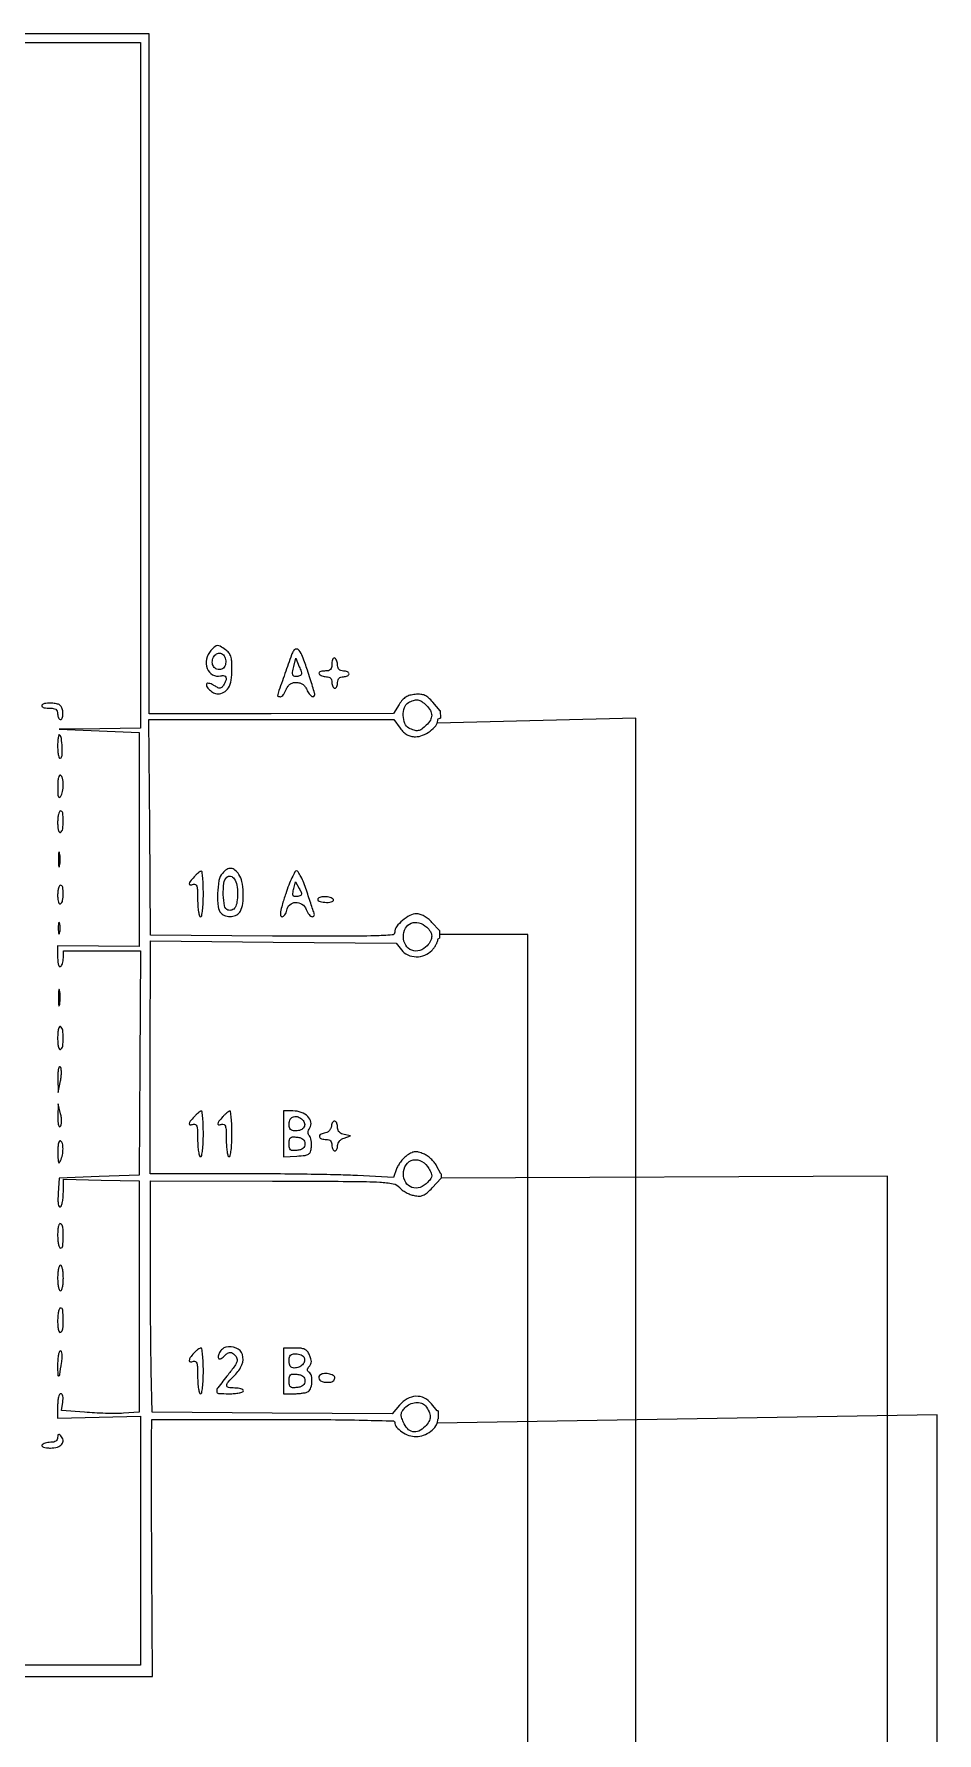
# Model space of a CAD drawing. Header units: millimetres. Extents: x 357084 to 357504, y 509210 to 509507.
# Drawn here: x 357289.7 to 357313.43, y 509429.33 to 509474 of the extents above; entities that cross this region are included whole.
import ezdxf

# ---------------------------------------------------------------- set-up
doc = ezdxf.new("R2010")
doc.units = ezdxf.units.MM

msp = doc.modelspace()

# ---------------------------------------------------------------- linework, layer by layer
for p, q in [((357300.375, 509456.198), (357300.382, 509456.008)), ((357305.522, 509456.008), (357300.297, 509455.875)), ((357300.359, 509450.428), (357300.359, 509450.225)), ((357302.679, 509450.326), (357300.359, 509450.326)), ((357300.398, 509444.027), (357300.404, 509443.919)), ((357300.327, 509437.8), (357300.327, 509437.592))]:
    msp.add_line(p, q)
at = {"color": 30}
for p, q in [((357305.522, 509397.574), (357305.522, 509456.008)), ((357302.679, 509399.051), (357302.679, 509450.326)), ((357312.128, 509443.973), (357300.404, 509443.919)), ((357312.128, 509384.297), (357312.128, 509443.973)), ((357313.433, 509437.696), (357300.298, 509437.473)), ((357313.433, 509372.42), (357313.433, 509437.696))]:
    msp.add_line(p, q, dxfattribs=at)
for points in [[(357287.656, 509473.77), (357292.5, 509473.77), (357292.5, 509464.759), (357292.5, 509455.747), (357291.43, 509455.732), (357290.36, 509455.716), (357291.411, 509455.675), (357292.462, 509455.635), (357292.462, 509452.819), (357292.462, 509450.003), (357291.392, 509450.015), (357290.322, 509450.027), (357290.322, 509449.728, 0.02008), (357290.327, 509449.609, 0.05248), (357290.343, 509449.525, 0.110055), (357290.367, 509449.481, 0.36386), (357290.397, 509449.477, 0.130646), (357290.426, 509449.507, 0.045439), (357290.45, 509449.563, 0.041396), (357290.467, 509449.633, 0.037634), (357290.472, 509449.707), (357290.472, 509449.89), (357291.487, 509449.89), (357292.502, 509449.89), (357292.482, 509446.942), (357292.462, 509443.995), (357291.411, 509443.957), (357290.36, 509443.92), (357290.337, 509443.519, 0.011972), (357290.331, 509443.343, 0.041966), (357290.339, 509443.23, 0.102495), (357290.361, 509443.174, 0.410259), (357290.393, 509443.166, 0.176257), (357290.424, 509443.205, 0.029046), (357290.449, 509443.299, 0.028878), (357290.467, 509443.419, 0.021936), (357290.472, 509443.551), (357290.472, 509443.887), (357291.467, 509443.866), (357292.462, 509443.845), (357292.462, 509440.803), (357292.462, 509437.762), (357292.049, 509437.737, -0.014675), (357291.849, 509437.731, -0.006247), (357291.58, 509437.734, -0.006175), (357291.293, 509437.745, -0.008061), (357291.031, 509437.762), (357290.425, 509437.811), (357290.457, 509438.03, 0.031104), (357290.465, 509438.119, 0.062849), (357290.457, 509438.189, 0.0982), (357290.437, 509438.234, 0.241946), (357290.406, 509438.25, 0.282562), (357290.372, 509438.23, 0.053229), (357290.346, 509438.16, 0.041271), (357290.328, 509438.058, 0.022811), (357290.322, 509437.931), (357290.322, 509437.612), (357291.411, 509437.636), (357292.5, 509437.66), (357292.5, 509434.388), (357292.5, 509431.116), (357283.883, 509431.116, -0.000434)], [(357300.382, 509456.198), (357300.375, 509456.198), (357300.182, 509456.427, 0.029934), (357300.07, 509456.546, 0.083303), (357299.975, 509456.609, 0.088791), (357299.868, 509456.635, 0.037176), (357299.719, 509456.634, 0.040727), (357299.578, 509456.61, 0.078279), (357299.473, 509456.565, 0.076223), (357299.385, 509456.49, 0.036896), (357299.297, 509456.37), (357299.146, 509456.129), (357295.936, 509456.126), (357292.725, 509456.123), (357292.725, 509465.059), (357292.725, 509473.996), (357287.769, 509473.996)], [(357300.359, 509450.428), (357300.16, 509450.641, 0.035109), (357300.059, 509450.735, 0.043929), (357299.952, 509450.806, 0.04916), (357299.847, 509450.851, 0.076894), (357299.751, 509450.866, 0.121249), (357299.578, 509450.824, 0.056384), (357299.385, 509450.693, 0.056906), (357299.232, 509450.528, 0.16022), (357299.183, 509450.381, -0.393369), (357299.118, 509450.31, -0.010349), (357298.652, 509450.286, -0.008223), (357297.847, 509450.275, -0.000875), (357295.973, 509450.283), (357292.763, 509450.303), (357292.742, 509453.138), (357292.722, 509455.973), (357295.939, 509455.973), (357299.155, 509455.973), (357299.322, 509455.747, 0.036482), (357299.414, 509455.64, 0.069892), (357299.504, 509455.572, 0.076149), (357299.604, 509455.535, 0.051338), (357299.725, 509455.522, 0.096379), (357299.914, 509455.559, 0.061464), (357300.11, 509455.668, 0.064415), (357300.261, 509455.811, 0.172587), (357300.31, 509455.948, -0.407568), (357300.368, 509456.007, -0.00002), (357300.382, 509456.008, -0.003644)], [(357300.398, 509444.027), (357300.392, 509444.027), (357300.279, 509444.244, 0.053765), (357300.22, 509444.334, 0.034321), (357300.133, 509444.426, 0.034287), (357300.034, 509444.504, 0.052968), (357299.938, 509444.556, 0.028984), (357299.808, 509444.602, 0.089899), (357299.715, 509444.611, 0.092744), (357299.627, 509444.587, 0.032082), (357299.512, 509444.522, 0.049746), (357299.43, 509444.455, 0.030829), (357299.348, 509444.363, 0.030752), (357299.277, 509444.261, 0.047689), (357299.23, 509444.165), (357299.146, 509443.937), (357298.207, 509443.984, 0.007079), (357297.701, 509444.003, 0.001801), (357296.881, 509444.018, 0.001836), (357295.943, 509444.029, 0.001858), (357295.01, 509444.032), (357292.751, 509444.032), (357292.757, 509447.093), (357292.763, 509450.153), (357295.99, 509450.122), (357299.218, 509450.092), (357299.356, 509449.916, 0.122326), (357299.524, 509449.785, 0.101027), (357299.746, 509449.737, 0.098721), (357299.973, 509449.779, 0.110905), (357300.157, 509449.904, 0.027063), (357300.215, 509449.974, 0.028583), (357300.265, 509450.049, 0.029783), (357300.3, 509450.118, 0.102457), (357300.31, 509450.167, -0.36535), (357300.359, 509450.225, -0.000236)], [(357300.327, 509437.8), (357300.294, 509437.8), (357300.146, 509437.987, 0.112939), (357299.962, 509438.136, 0.125675), (357299.739, 509438.182, 0.117254), (357299.509, 509438.116, 0.08993), (357299.307, 509437.949), (357299.117, 509437.723), (357295.962, 509437.742), (357292.808, 509437.762), (357292.783, 509438.851, -0.002881), (357292.773, 509439.401, -0.001008), (357292.766, 509440.193, -0.001), (357292.761, 509441.065, -0.001169), (357292.76, 509441.892), (357292.763, 509443.845), (357295.969, 509443.839, -0.000661), (357298.096, 509443.832, -0.011494), (357298.788, 509443.813, -0.034897), (357299.142, 509443.77, -0.173776), (357299.311, 509443.67, 0.059424), (357299.38, 509443.604, 0.033557), (357299.478, 509443.541, 0.033016), (357299.586, 509443.49, 0.045971), (357299.689, 509443.46, 0.044827), (357299.829, 509443.446, 0.104875), (357299.931, 509443.467, 0.082682), (357300.031, 509443.531, 0.020794), (357300.169, 509443.667), (357300.404, 509443.919)], [(357287.452, 509430.816), (357292.817, 509430.816), (357292.799, 509433.688, -0.000424), (357292.792, 509434.825, -0.000553), (357292.789, 509435.866, -0.000408), (357292.787, 509436.738, -0.005128), (357292.79, 509437.067), (357292.8, 509437.574), (357295.992, 509437.574, -0.001599), (357297.379, 509437.57, -0.004282), (357298.367, 509437.555, -0.001003), (357299.148, 509437.535, -0.406171), (357299.183, 509437.499, 0.177206), (357299.229, 509437.373, 0.069825), (357299.369, 509437.248, 0.064301), (357299.556, 509437.155, 0.083583), (357299.744, 509437.124, 0.089983), (357299.939, 509437.159, 0.071858), (357300.126, 509437.262, 0.077716), (357300.263, 509437.403, 0.154884), (357300.31, 509437.55, -0.200897), (357300.327, 509437.592, -0.000324)]]:
    msp.add_lwpolyline(points, format="xyb")
for points in [[(357294.351, 509457.788, 0.133316), (357294.236, 509457.562, 0.142209), (357294.256, 509457.315, 0.173355), (357294.396, 509457.149, 0.197603), (357294.602, 509457.121, -0.105279), (357294.697, 509457.125, -0.283791), (357294.746, 509457.083, -0.17242), (357294.742, 509456.997, -0.04616), (357294.679, 509456.874, -0.058507), (357294.634, 509456.819, -0.179882), (357294.591, 509456.8, -0.129294), (357294.536, 509456.811, -0.024814), (357294.447, 509456.86, 0.028178), (357294.383, 509456.895, 0.040122), (357294.322, 509456.918, 0.045876), (357294.273, 509456.928, 0.224652), (357294.247, 509456.918, 0.33141), (357294.237, 509456.852, 0.07953), (357294.309, 509456.757, 0.067031), (357294.422, 509456.676, 0.123356), (357294.531, 509456.648, 0.129856), (357294.693, 509456.691, 0.132711), (357294.81, 509456.808, 0.092728), (357294.881, 509457.006, 0.039182), (357294.903, 509457.288, 0.016048), (357294.896, 509457.504, 0.061632), (357294.871, 509457.636, 0.092796), (357294.821, 509457.729, 0.069927), (357294.736, 509457.808, 0.019959), (357294.597, 509457.898, 0.147108), (357294.521, 509457.916, 0.168768), (357294.453, 509457.888, 0.028359)], [(357294.738, 509457.444, -0.07293), (357294.718, 509457.378, -0.099657), (357294.682, 509457.328, -0.102999), (357294.63, 509457.297, -0.082639), (357294.566, 509457.287, -0.166849), (357294.46, 509457.323, -0.158289), (357294.396, 509457.418, -0.134097), (357294.394, 509457.545, -0.110714), (357294.456, 509457.667, -0.187067), (357294.552, 509457.72, -0.205029), (357294.654, 509457.692, -0.151924), (357294.726, 509457.587, -0.110212)], [(357296.517, 509457.775, 0.052906), (357296.47, 509457.676, 0.001182), (357296.295, 509457.18, 0.00079), (357296.117, 509456.67, 0.083761), (357296.104, 509456.598, 0.262533), (357296.11, 509456.588, 0.059284), (357296.127, 509456.581, 0.046744), (357296.152, 509456.575, 0.030044), (357296.181, 509456.573, 0.17856), (357296.216, 509456.586, 0.048871), (357296.257, 509456.629, 0.042913), (357296.297, 509456.689, 0.033464), (357296.33, 509456.761, -0.054906), (357296.374, 509456.847, -0.092103), (357296.429, 509456.905, -0.09468), (357296.501, 509456.938, -0.06085), (357296.592, 509456.949, -0.063752), (357296.683, 509456.937, -0.085559), (357296.758, 509456.903, -0.082383), (357296.819, 509456.845, -0.054658), (357296.869, 509456.761, 0.047216), (357296.933, 509456.65, 0.099819), (357297.005, 509456.582, 0.289891), (357297.055, 509456.583, 0.255011), (357297.081, 509456.629, 0.071955), (357297.075, 509456.669, 0.001899), (357297.024, 509456.84, 0.003951), (357296.961, 509457.041, 0.002688), (357296.887, 509457.268, 0.009724), (357296.759, 509457.628, 0.067425), (357296.67, 509457.792, 0.276776), (357296.594, 509457.825, 0.223169)], [(357296.655, 509457.111, -0.072569), (357296.557, 509457.103, -0.267691), (357296.507, 509457.137, -0.153688), (357296.495, 509457.215, -0.023647), (357296.527, 509457.372), (357296.581, 509457.587), (357296.674, 509457.362, -0.014739), (357296.721, 509457.237, -0.102412), (357296.73, 509457.173, -0.220938), (357296.708, 509457.135, -0.101007)], [(357297.531, 509457.441, -0.043322), (357297.523, 509457.343, -0.154261), (357297.494, 509457.287, -0.154261), (357297.438, 509457.258, -0.043322), (357297.339, 509457.249, 0.035659), (357297.267, 509457.244, 0.083483), (357297.215, 509457.228, 0.1651), (357297.192, 509457.203, 0.253782), (357297.193, 509457.174, 0.111412), (357297.222, 509457.145, 0.050262), (357297.269, 509457.121, 0.046318), (357297.326, 509457.105, 0.046881), (357297.386, 509457.099, -0.077002), (357297.448, 509457.089, -0.12387), (357297.494, 509457.061, -0.121293), (357297.522, 509457.014, -0.072026), (357297.531, 509456.949, 0.048028), (357297.537, 509456.891, 0.068025), (357297.553, 509456.843, 0.088204), (357297.578, 509456.81, 0.191087), (357297.606, 509456.799, 0.191087), (357297.635, 509456.81, 0.088204), (357297.659, 509456.843, 0.068025), (357297.676, 509456.891, 0.048028), (357297.681, 509456.949, -0.072254), (357297.691, 509457.014, -0.124864), (357297.719, 509457.062, -0.124864), (357297.766, 509457.09, -0.072254), (357297.832, 509457.099, 0.048028), (357297.889, 509457.105, 0.068025), (357297.938, 509457.121, 0.088204), (357297.97, 509457.145, 0.191087), (357297.982, 509457.174, 0.191087), (357297.97, 509457.203, 0.088204), (357297.938, 509457.227, 0.068025), (357297.889, 509457.244, 0.048028), (357297.832, 509457.249, -0.072026), (357297.767, 509457.259, -0.121293), (357297.72, 509457.286, -0.12387), (357297.691, 509457.332, -0.077002), (357297.681, 509457.395, 0.046881), (357297.676, 509457.454, 0.046318), (357297.659, 509457.512, 0.050262), (357297.635, 509457.559, 0.111412), (357297.606, 509457.587, 0.253782), (357297.577, 509457.589, 0.1651), (357297.553, 509457.565, 0.083483), (357297.536, 509457.514, 0.035659)], [(357289.911, 509456.352, 0.266214), (357289.91, 509456.32, 0.1703), (357289.938, 509456.294, 0.075917), (357290, 509456.278, 0.026465), (357290.092, 509456.273, -0.029504), (357290.208, 509456.266, -0.11578), (357290.275, 509456.242, -0.167735), (357290.31, 509456.196, -0.081932), (357290.322, 509456.123, 0.051351), (357290.328, 509456.065, 0.07128), (357290.346, 509456.017, 0.09133), (357290.372, 509455.984, 0.181098), (357290.402, 509455.973, 0.24618), (357290.431, 509455.988, 0.083534), (357290.452, 509456.032, 0.059911), (357290.462, 509456.097, 0.037429), (357290.459, 509456.175, 0.050777), (357290.435, 509456.279, 0.133721), (357290.393, 509456.343, 0.117547), (357290.321, 509456.381, 0.034768), (357290.197, 509456.403, 0.032475), (357290.103, 509456.408, 0.040351), (357290.015, 509456.399, 0.044961), (357289.946, 509456.38, 0.16608)], [(357300.009, 509456.348, -0.060356), (357300.117, 509456.211, -0.136912), (357300.152, 509456.085, -0.136912), (357300.117, 509455.959, -0.060356), (357300.009, 509455.822, -0.038141), (357299.891, 509455.721, -0.119354), (357299.795, 509455.681, -0.122095), (357299.693, 509455.69, -0.040813), (357299.554, 509455.75, -0.180242), (357299.446, 509455.872, -0.086554), (357299.405, 509456.081, -0.086671), (357299.437, 509456.291, -0.18153), (357299.54, 509456.417, -0.051482), (357299.675, 509456.478, -0.117486), (357299.785, 509456.488, -0.113777), (357299.891, 509456.447, -0.04656)], [(357290.322, 509455.267, 0.017387), (357290.327, 509455.129, 0.039024), (357290.342, 509455.026, 0.065744), (357290.365, 509454.964, 0.433507), (357290.393, 509454.956, 0.245112), (357290.438, 509455.032, 0.023483), (357290.44, 509455.253, 0.026174), (357290.42, 509455.474, 0.162032), (357290.37, 509455.574, 0.564516), (357290.351, 509455.57, 0.036623), (357290.336, 509455.504, 0.025878), (357290.325, 509455.4, 0.012651)], [(357290.323, 509454.194, 0.009372), (357290.327, 509454.024, 0.06222), (357290.341, 509453.941, 0.369495), (357290.366, 509453.925, 0.219131), (357290.397, 509453.945, 0.095261), (357290.451, 509454.079, 0.048497), (357290.469, 509454.26, 0.047959), (357290.453, 509454.428, 0.209364), (357290.397, 509454.508, 0.409778), (357290.367, 509454.501, 0.084695), (357290.343, 509454.445, 0.042668), (357290.327, 509454.341, 0.015847)], [(357290.322, 509453.265, 0.019531), (357290.327, 509453.142, 0.051222), (357290.343, 509453.056, 0.106919), (357290.367, 509453.011, 0.369423), (357290.397, 509453.006, 0.222844), (357290.456, 509453.096, 0.035059), (357290.471, 509453.311, 0.03491), (357290.456, 509453.518, 0.373897), (357290.397, 509453.57, 0.297764), (357290.368, 509453.551, 0.042932), (357290.344, 509453.48, 0.03716), (357290.328, 509453.382, 0.02325)], [(357290.343, 509452.293, 0.008087), (357290.345, 509452.172, 0.039503), (357290.352, 509452.104, 0.611425), (357290.363, 509452.101, 0.142433), (357290.375, 509452.124, 0.029693), (357290.385, 509452.201, 0.017887), (357290.389, 509452.293, 0.017887), (357290.385, 509452.385, 0.029693), (357290.375, 509452.462, 0.142433), (357290.363, 509452.485, 0.611425), (357290.352, 509452.482, 0.039503), (357290.345, 509452.414, 0.008087)], [(357293.908, 509451.836, 0.018722), (357293.809, 509451.719, 0.14285), (357293.782, 509451.652, 0.465498), (357293.808, 509451.626, 0.073147), (357293.889, 509451.644, -0.228754), (357293.944, 509451.64, -0.193975), (357293.98, 509451.593, -0.05944), (357293.998, 509451.478, -0.008451), (357294.002, 509451.239, 0.015524), (357294.007, 509451.066, 0.025983), (357294.024, 509450.922, 0.024203), (357294.047, 509450.814, 0.339177), (357294.077, 509450.791, 0.358912), (357294.108, 509450.817, 0.01702), (357294.131, 509450.96, 0.020476), (357294.147, 509451.152, 0.010616), (357294.152, 509451.392, 0.008799), (357294.148, 509451.622, 0.014817), (357294.135, 509451.814, 0.008584), (357294.118, 509451.969, 0.408912), (357294.096, 509451.986, 0.121047), (357294.066, 509451.975, 0.020563), (357294.017, 509451.94, 0.021408), (357293.962, 509451.892, 0.017617)], [(357294.652, 509451.93, 0.143324), (357294.562, 509451.745, 0.03341), (357294.527, 509451.396, 0.032318), (357294.538, 509451.049, 0.173903), (357294.618, 509450.881, 0.125883), (357294.738, 509450.81, 0.098471), (357294.891, 509450.796, 0.101395), (357295.033, 509450.842, 0.142728), (357295.126, 509450.936, 0.094714), (357295.189, 509451.139, 0.038582), (357295.199, 509451.429, 0.03843), (357295.166, 509451.714, 0.104575), (357295.086, 509451.901, 0.062217), (357294.981, 509452.017, 0.16223), (357294.878, 509452.06, 0.16369), (357294.77, 509452.032, 0.063623)], [(357295.052, 509451.396, -0.036283), (357295.035, 509451.18, -0.096196), (357294.984, 509451.034, -0.170592), (357294.902, 509450.965, -0.184131), (357294.798, 509450.965, -0.260009), (357294.708, 509451.074, -0.038833), (357294.676, 509451.366, -0.040563), (357294.69, 509451.668, -0.165195), (357294.771, 509451.83, -0.262829), (357294.868, 509451.857, -0.190419), (357294.962, 509451.79, -0.095328), (357295.03, 509451.622, -0.049942)], [(357296.315, 509451.392, 0.006828), (357296.222, 509451.094, 0.032664), (357296.182, 509450.921, 0.073516), (357296.181, 509450.824, 0.375299), (357296.219, 509450.791, 0.153832), (357296.259, 509450.804, 0.081302), (357296.297, 509450.841, 0.068146), (357296.327, 509450.895, 0.055687), (357296.343, 509450.96, -0.179705), (357296.421, 509451.104, -0.169587), (357296.576, 509451.166, -0.158085), (357296.744, 509451.12, -0.15801), (357296.854, 509450.984, 0.035988), (357296.888, 509450.91, 0.045109), (357296.93, 509450.848, 0.051702), (357296.974, 509450.804, 0.170793), (357297.012, 509450.791, 0.123002), (357297.041, 509450.798, 0.148208), (357297.062, 509450.819, 0.12912), (357297.069, 509450.849, 0.083228), (357297.062, 509450.885, -0.006641), (357297.041, 509450.945, -0.00058), (357296.989, 509451.1, -0.000761), (357296.927, 509451.285, -0.000592), (357296.86, 509451.486, 0.015088), (357296.79, 509451.68, 0.022875), (357296.716, 509451.844, 0.019264), (357296.646, 509451.968, 0.261508), (357296.602, 509451.993, 0.272821), (357296.558, 509451.966, 0.014763), (357296.481, 509451.816, 0.019657), (357296.397, 509451.622, 0.012747)], [(357296.657, 509451.329, -0.052424), (357296.561, 509451.318, -0.265685), (357296.516, 509451.343, -0.177653), (357296.504, 509451.404, -0.02393), (357296.532, 509451.536), (357296.577, 509451.711), (357296.674, 509451.532, -0.01737), (357296.723, 509451.434, -0.127999), (357296.732, 509451.382, -0.245284), (357296.711, 509451.35, -0.076258)], [(357290.322, 509451.35, 0.023007), (357290.327, 509451.244, 0.059005), (357290.343, 509451.169, 0.125298), (357290.367, 509451.132, 0.336396), (357290.397, 509451.129, 0.213263), (357290.454, 509451.213, 0.044219), (357290.471, 509451.396, 0.045637), (357290.455, 509451.569, 0.361738), (357290.397, 509451.617, 0.280045), (357290.368, 509451.599, 0.051215), (357290.344, 509451.539, 0.04194), (357290.328, 509451.452, 0.02657)], [(357297.156, 509451.242, 0.257909), (357297.172, 509451.213, 0.061379), (357297.223, 509451.189, 0.048032), (357297.298, 509451.172, 0.031003), (357297.386, 509451.167, 0.027979), (357297.474, 509451.171, 0.069343), (357297.538, 509451.188, 0.145541), (357297.568, 509451.212, 0.297719), (357297.569, 509451.242, 0.130646), (357297.538, 509451.27, 0.045439), (357297.482, 509451.295, 0.041396), (357297.413, 509451.311, 0.037634), (357297.339, 509451.317, 0.039081), (357297.269, 509451.311, 0.058208), (357297.21, 509451.295, 0.076538), (357297.169, 509451.27, 0.222681)], [(357290.34, 509450.491, 0.011065), (357290.342, 509450.397, 0.052887), (357290.35, 509450.344, 0.542911), (357290.361, 509450.34, 0.161593), (357290.374, 509450.359, 0.039571), (357290.385, 509450.419, 0.024357), (357290.388, 509450.491, 0.024357), (357290.385, 509450.562, 0.039571), (357290.374, 509450.622, 0.161593), (357290.361, 509450.642, 0.542911), (357290.35, 509450.638, 0.052887), (357290.342, 509450.585, 0.011065)], [(357300.022, 509450.517, -0.073135), (357300.118, 509450.4, -0.129862), (357300.153, 509450.281, -0.125464), (357300.125, 509450.158, -0.065838), (357300.035, 509450.027, -0.13141), (357299.841, 509449.901, -0.170563), (357299.629, 509449.907, -0.171484), (357299.469, 509450.043, -0.132849), (357299.409, 509450.265, -0.123608), (357299.464, 509450.485, -0.17431), (357299.613, 509450.619, -0.16831), (357299.817, 509450.631, -0.114782)], [(357290.344, 509448.651, 0.006817), (357290.346, 509448.517, 0.040183), (357290.354, 509448.447, 0.720633), (357290.364, 509448.445, 0.075924), (357290.376, 509448.483, 0.022548), (357290.386, 509448.575, 0.015659), (357290.389, 509448.679, 0.015827), (357290.385, 509448.779, 0.031163), (357290.375, 509448.858, 0.248898), (357290.363, 509448.873, 0.49082), (357290.352, 509448.867, 0.030832), (357290.345, 509448.786, 0.00738)], [(357290.322, 509447.599, 0.016707), (357290.327, 509447.458, 0.044569), (357290.342, 509447.359, 0.089468), (357290.367, 509447.306, 0.400129), (357290.397, 509447.299, 0.222183), (357290.455, 509447.388, 0.035689), (357290.47, 509447.599, 0.035689), (357290.455, 509447.811, 0.222183), (357290.397, 509447.9, 0.400129), (357290.367, 509447.893, 0.089468), (357290.342, 509447.84, 0.044569), (357290.327, 509447.74, 0.016707)], [(357290.331, 509446.544), (357290.339, 509446.173), (357290.399, 509446.473, 0.023613), (357290.417, 509446.595, 0.031008), (357290.421, 509446.707, 0.032899), (357290.413, 509446.798, 0.152886), (357290.39, 509446.845, 0.472237), (357290.364, 509446.843, 0.105389), (357290.343, 509446.795, 0.040665), (357290.331, 509446.693, 0.013965)], [(357290.33, 509445.538, 0.01496), (357290.331, 509445.401, 0.049114), (357290.343, 509445.312, 0.147197), (357290.365, 509445.275, 0.407335), (357290.392, 509445.275, 0.146039), (357290.416, 509445.321, 0.043417), (357290.425, 509445.4, 0.037644), (357290.42, 509445.499, 0.026414), (357290.4, 509445.609), (357290.337, 509445.872)], [(357293.908, 509445.528, 0.018722), (357293.809, 509445.411, 0.14285), (357293.782, 509445.344, 0.465498), (357293.808, 509445.318, 0.073147), (357293.889, 509445.336, -0.228754), (357293.944, 509445.332, -0.193975), (357293.98, 509445.285, -0.05944), (357293.998, 509445.17, -0.008451), (357294.002, 509444.931, 0.015524), (357294.007, 509444.758, 0.025983), (357294.024, 509444.614, 0.024203), (357294.047, 509444.506, 0.339177), (357294.077, 509444.483, 0.358912), (357294.108, 509444.509, 0.01702), (357294.131, 509444.652, 0.020476), (357294.147, 509444.844, 0.010616), (357294.152, 509445.084, 0.008799), (357294.148, 509445.314, 0.014817), (357294.135, 509445.506, 0.008584), (357294.118, 509445.661, 0.408912), (357294.096, 509445.678, 0.121047), (357294.066, 509445.667, 0.020563), (357294.017, 509445.632, 0.021408), (357293.962, 509445.584, 0.017617)], [(357294.659, 509445.528, 0.018722), (357294.56, 509445.411, 0.14285), (357294.533, 509445.344, 0.465498), (357294.559, 509445.318, 0.073147), (357294.64, 509445.336, -0.228754), (357294.695, 509445.332, -0.193975), (357294.731, 509445.285, -0.05944), (357294.749, 509445.17, -0.008451), (357294.753, 509444.931, 0.015524), (357294.758, 509444.758, 0.025983), (357294.775, 509444.614, 0.024203), (357294.798, 509444.506, 0.339177), (357294.828, 509444.483, 0.358912), (357294.859, 509444.509, 0.01702), (357294.882, 509444.652, 0.020476), (357294.898, 509444.844, 0.010616), (357294.903, 509445.084, 0.008799), (357294.899, 509445.314, 0.014817), (357294.886, 509445.506, 0.008584), (357294.869, 509445.661, 0.408912), (357294.847, 509445.678, 0.121047), (357294.817, 509445.667, 0.020563), (357294.768, 509445.632, 0.021408), (357294.713, 509445.584, 0.017617)], [(357296.255, 509445.08), (357296.255, 509444.475), (357296.611, 509444.498, 0.013775), (357296.825, 509444.517, 0.110399), (357296.917, 509444.55, 0.177322), (357296.966, 509444.613, 0.049048), (357296.993, 509444.736, 0.035057), (357296.997, 509444.824, 0.036707), (357296.988, 509444.911, 0.039404), (357296.969, 509444.984, 0.11417), (357296.942, 509445.027, -0.102495), (357296.914, 509445.069, -0.105885), (357296.906, 509445.118, -0.084734), (357296.918, 509445.175, -0.043777), (357296.951, 509445.239, 0.193295), (357296.978, 509445.389, 0.146096), (357296.898, 509445.537, 0.110771), (357296.725, 509445.646, 0.086143), (357296.506, 509445.685), (357296.255, 509445.685)], [(357296.759, 509445.45, -0.143912), (357296.812, 509445.354, -0.190886), (357296.796, 509445.257, -0.159401), (357296.712, 509445.185, -0.09976), (357296.585, 509445.159, -0.050326), (357296.495, 509445.168, -0.152702), (357296.442, 509445.197, -0.146716), (357296.413, 509445.252, -0.045238), (357296.405, 509445.347, -0.13404), (357296.437, 509445.466, -0.190722), (357296.523, 509445.533, -0.166748), (357296.642, 509445.527, -0.102473)], [(357297.518, 509445.291, -0.070443), (357297.496, 509445.217, -0.091021), (357297.456, 509445.159, -0.091021), (357297.398, 509445.119, -0.070443), (357297.324, 509445.097, 0.093086), (357297.221, 509445.062, 0.370722), (357297.2, 509445.005, 0.238851), (357297.259, 509444.951, 0.067958), (357297.386, 509444.934, -0.077002), (357297.448, 509444.924, -0.12387), (357297.494, 509444.895, -0.121293), (357297.522, 509444.848, -0.072026), (357297.531, 509444.783, 0.048028), (357297.537, 509444.726, 0.068025), (357297.553, 509444.677, 0.088204), (357297.578, 509444.645, 0.191087), (357297.606, 509444.633, 0.181749), (357297.635, 509444.644, 0.091136), (357297.659, 509444.675, 0.071066), (357297.676, 509444.721, 0.051125), (357297.681, 509444.775, -0.103794), (357297.694, 509444.834, -0.073775), (357297.73, 509444.891, -0.068592), (357297.785, 509444.94, -0.067456), (357297.85, 509444.972), (357298.019, 509445.028), (357297.85, 509445.061, -0.065161), (357297.781, 509445.084, -0.086444), (357297.727, 509445.123, -0.095197), (357297.693, 509445.175, -0.098245), (357297.681, 509445.235, 0.070187), (357297.664, 509445.358, 0.243971), (357297.61, 509445.415, 0.362444), (357297.552, 509445.393, 0.093331)], [(357290.327, 509444.581, 0.006867), (357290.332, 509444.404, 0.069498), (357290.346, 509444.332, 0.556475), (357290.367, 509444.327, 0.096524), (357290.397, 509444.37, 0.049255), (357290.447, 509444.529, 0.052296), (357290.464, 509444.691, 0.059316), (357290.448, 509444.825, 0.197571), (357290.397, 509444.896, 0.411581), (357290.367, 509444.889, 0.08628), (357290.344, 509444.833, 0.042672), (357290.33, 509444.729, 0.015584)], [(357296.818, 509444.821, -0.086629), (357296.806, 509444.751, -0.132039), (357296.77, 509444.7, -0.10493), (357296.708, 509444.666, -0.041844), (357296.611, 509444.647, -0.031206), (357296.497, 509444.641, -0.174181), (357296.441, 509444.662, -0.184152), (357296.413, 509444.713, -0.035595), (357296.405, 509444.821, -0.035595), (357296.413, 509444.929, -0.184152), (357296.441, 509444.98, -0.174181), (357296.497, 509445.001, -0.031206), (357296.611, 509444.995, -0.041844), (357296.708, 509444.976, -0.10493), (357296.77, 509444.942, -0.132039), (357296.806, 509444.891, -0.086629)], [(357300.08, 509444.169, -0.02391), (357300.14, 509444.048, -0.123719), (357300.152, 509443.975, -0.134716), (357300.128, 509443.908, -0.030376), (357300.052, 509443.812, -0.120874), (357299.848, 509443.675, -0.172679), (357299.632, 509443.672, -0.180716), (357299.47, 509443.805, -0.132201), (357299.409, 509444.032, -0.148449), (357299.481, 509444.27, -0.197652), (357299.666, 509444.395, -0.18499), (357299.896, 509444.356, -0.133366)], [(357290.322, 509442.422, 0.020671), (357290.328, 509442.291, 0.033326), (357290.344, 509442.181, 0.036254), (357290.368, 509442.1, 0.312055), (357290.397, 509442.08, 0.38239), (357290.457, 509442.134, 0.027473), (357290.471, 509442.376, 0.028359), (357290.457, 509442.625, 0.22988), (357290.397, 509442.718, 0.397171), (357290.367, 509442.712, 0.091154), (357290.342, 509442.659, 0.045191), (357290.327, 509442.561, 0.016966)], [(357290.322, 509441.291, 0.020945), (357290.328, 509441.162, 0.033738), (357290.344, 509441.053, 0.036969), (357290.368, 509440.974, 0.31052), (357290.397, 509440.954, 0.31052), (357290.426, 509440.974, 0.036969), (357290.45, 509441.053, 0.033738), (357290.467, 509441.162, 0.020945), (357290.472, 509441.291, 0.020945), (357290.467, 509441.421, 0.033738), (357290.45, 509441.53, 0.036969), (357290.426, 509441.609, 0.31052), (357290.397, 509441.629, 0.31052), (357290.368, 509441.609, 0.036969), (357290.344, 509441.53, 0.033738), (357290.328, 509441.421, 0.020945)], [(357290.322, 509440.161, 0.016966), (357290.327, 509440.022, 0.045191), (357290.342, 509439.924, 0.091154), (357290.367, 509439.871, 0.397171), (357290.397, 509439.865, 0.22988), (357290.457, 509439.958, 0.028359), (357290.471, 509440.206, 0.027473), (357290.457, 509440.449, 0.38239), (357290.397, 509440.503, 0.312055), (357290.368, 509440.483, 0.036254), (357290.344, 509440.402, 0.033326), (357290.328, 509440.292, 0.020671)], [(357290.322, 509439.026, 0.003695), (357290.324, 509438.739, 0.498792), (357290.349, 509438.721, 0.285361), (357290.377, 509438.753, 0.003052), (357290.425, 509439.057, 0.017743), (357290.441, 509439.191, 0.041455), (357290.441, 509439.291, 0.062772), (357290.427, 509439.356, 0.319042), (357290.398, 509439.377, 0.313406), (357290.369, 509439.356, 0.035626), (357290.344, 509439.274, 0.032963), (357290.328, 509439.16, 0.02043)], [(357293.901, 509439.314, 0.028026), (357293.808, 509439.2, 0.14306), (357293.781, 509439.123, 0.416115), (357293.811, 509439.091, 0.104131), (357293.889, 509439.103, -0.228754), (357293.944, 509439.099, -0.193975), (357293.98, 509439.052, -0.05944), (357293.998, 509438.937, -0.008451), (357294.002, 509438.698, 0.015524), (357294.007, 509438.525, 0.025983), (357294.024, 509438.381, 0.024203), (357294.047, 509438.273, 0.339177), (357294.077, 509438.25, 0.358912), (357294.108, 509438.276, 0.01702), (357294.131, 509438.419, 0.020476), (357294.147, 509438.611, 0.010616), (357294.152, 509438.851, 0.009911), (357294.147, 509439.081, 0.0164), (357294.133, 509439.275, 0.01031), (357294.114, 509439.43, 0.371934), (357294.089, 509439.452, 0.130443), (357294.056, 509439.443, 0.028185), (357294.007, 509439.411, 0.027601), (357293.953, 509439.367, 0.02333)], [(357294.74, 509439.471, 0.128276), (357294.653, 509439.426, 0.075426), (357294.578, 509439.335, 0.084537), (357294.539, 509439.236, 0.251977), (357294.56, 509439.169, 0.276642), (357294.582, 509439.164, 0.052796), (357294.621, 509439.18, 0.042865), (357294.669, 509439.213, 0.027228), (357294.72, 509439.258, -0.037303), (357294.786, 509439.315, -0.119242), (357294.84, 509439.337, -0.1468), (357294.891, 509439.331, -0.067908), (357294.948, 509439.295, -0.095647), (357295.026, 509439.2, -0.192247), (357295.037, 509439.106, -0.090973), (357294.977, 509438.981, -0.01257), (357294.802, 509438.751, 0.0051), (357294.533, 509438.408, 0.176471), (357294.502, 509438.312, 0.381389), (357294.553, 509438.26, 0.017628), (357294.823, 509438.25, 0.018609), (357294.969, 509438.256, 0.03019), (357295.092, 509438.272, 0.030871), (357295.182, 509438.296, 0.323693), (357295.203, 509438.325, 0.254951), (357295.188, 509438.354, 0.06271), (357295.137, 509438.378, 0.048861), (357295.064, 509438.395, 0.031626), (357294.978, 509438.4, -0.0422), (357294.81, 509438.414, -0.365622), (357294.766, 509438.467, -0.188111), (357294.801, 509438.557, -0.015766), (357294.978, 509438.738, 0.102477), (357295.166, 509439.011, 0.17989), (357295.177, 509439.281, 0.226545), (357295.015, 509439.451, 0.147579)], [(357296.255, 509438.851), (357296.255, 509438.25), (357296.511, 509438.25, 0.015647), (357296.618, 509438.253, 0.014556), (357296.728, 509438.263, 0.014716), (357296.824, 509438.278, 0.046719), (357296.887, 509438.296, 0.216285), (357296.967, 509438.377, 0.068985), (357297.004, 509438.546, 0.06867), (357296.993, 509438.72, 0.20788), (357296.927, 509438.816, -0.113768), (357296.898, 509438.844, -0.159937), (357296.889, 509438.879, -0.113479), (357296.902, 509438.921, -0.042642), (357296.938, 509438.972, 0.070411), (357296.976, 509439.034, 0.098731), (357296.99, 509439.097, 0.079498), (357296.979, 509439.171, 0.032035), (357296.943, 509439.266, 0.05925), (357296.886, 509439.361, 0.115271), (357296.817, 509439.416, 0.08766), (357296.718, 509439.444, 0.024441), (357296.557, 509439.452), (357296.255, 509439.452)], [(357296.804, 509439.198, -0.16024), (357296.809, 509439.103, -0.125975), (357296.757, 509439.013, -0.107465), (357296.66, 509438.949, -0.093312), (357296.54, 509438.926, -0.095825), (357296.479, 509438.938, -0.142106), (357296.437, 509438.971, -0.111138), (357296.413, 509439.028, -0.045353), (357296.405, 509439.114, -0.045238), (357296.413, 509439.208, -0.146716), (357296.442, 509439.263, -0.152702), (357296.495, 509439.292, -0.050326), (357296.585, 509439.301, -0.053494), (357296.656, 509439.294, -0.0568), (357296.723, 509439.271, -0.063584), (357296.776, 509439.238, -0.128111)], [(357296.818, 509438.588, -0.086629), (357296.806, 509438.518, -0.132039), (357296.77, 509438.467, -0.10493), (357296.708, 509438.433, -0.041844), (357296.611, 509438.414, -0.031206), (357296.497, 509438.408, -0.174181), (357296.441, 509438.429, -0.184152), (357296.413, 509438.48, -0.035595), (357296.405, 509438.588, -0.035595), (357296.413, 509438.696, -0.184152), (357296.441, 509438.747, -0.174181), (357296.497, 509438.768, -0.031206), (357296.611, 509438.762, -0.041844), (357296.708, 509438.743, -0.10493), (357296.77, 509438.709, -0.132039), (357296.806, 509438.658, -0.086629)], [(357297.208, 509438.728, 0.209008), (357297.184, 509438.666, 0.2139), (357297.213, 509438.607, 0.11631), (357297.3, 509438.564, 0.056552), (357297.423, 509438.55, 0.049343), (357297.499, 509438.558, 0.088683), (357297.557, 509438.581, 0.117066), (357297.593, 509438.617, 0.1393), (357297.606, 509438.663, 0.276062), (357297.565, 509438.733, 0.083344), (357297.443, 509438.774, 0.075333), (357297.303, 509438.775, 0.162768)], [(357299.989, 509437.931, -0.051804), (357300.084, 509437.776, -0.117633), (357300.114, 509437.643, -0.1271), (357300.079, 509437.517, -0.065805), (357299.979, 509437.387, -0.085742), (357299.814, 509437.27, -0.164171), (357299.654, 509437.251, -0.161642), (357299.514, 509437.333, -0.082553), (357299.405, 509437.508, -0.027248), (357299.361, 509437.633, -0.100348), (357299.354, 509437.715, -0.114434), (357299.38, 509437.788, -0.040895), (357299.448, 509437.877, -0.093877), (357299.577, 509437.974, -0.090376), (357299.734, 509438.019, -0.100861), (357299.883, 509438.004, -0.153812)], [(357290.322, 509437.101, -0.107538), (357290.31, 509437.046, -0.134288), (357290.276, 509437.005, -0.104491), (357290.219, 509436.981, -0.048007), (357290.139, 509436.973, 0.037634), (357290.065, 509436.968, 0.041396), (357289.996, 509436.951, 0.045439), (357289.94, 509436.927, 0.130646), (357289.909, 509436.898, 0.338634), (357289.912, 509436.868, 0.124076), (357289.95, 509436.844, 0.058451), (357290.026, 509436.828, 0.022753), (357290.132, 509436.823, 0.0694), (357290.316, 509436.849, 0.147209), (357290.435, 509436.925, 0.22259), (357290.465, 509437.032, 0.155825), (357290.407, 509437.144, 0.036758), (357290.365, 509437.18, 0.282867), (357290.341, 509437.182, 0.251004), (357290.326, 509437.16, 0.030727)]]:
    msp.add_lwpolyline(points, format="xyb", close=True)

doc.saveas('drawing.dxf')
